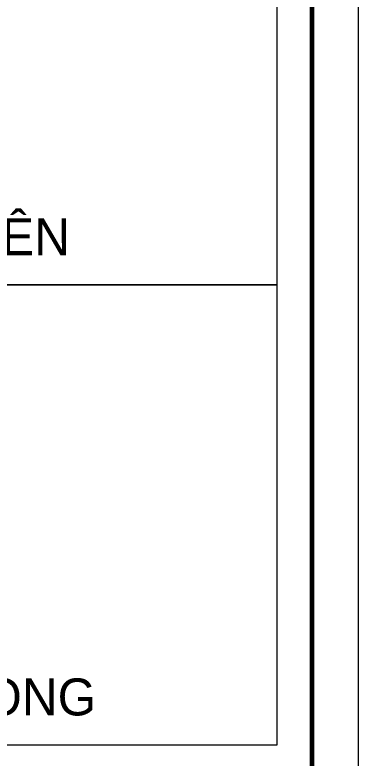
# Model space of a CAD drawing. Header units: inches. Extents: x 541671 to 837720, y 76128 to 1008472.
# Drawn here: x 829497 to 837720, y 753807 to 771635 of the extents above; entities that cross this region are included whole.
import ezdxf
from ezdxf.enums import TextEntityAlignment as Align

# ---------------------------------------------------------------- set-up
doc = ezdxf.new("R2010")
doc.units = ezdxf.units.IN
doc.header["$MEASUREMENT"] = 0
doc.layers.get('0').update_dxf_attribs({"lineweight": 18})
doc.layers.add('Khungten_LCDI', color=7, linetype='Continuous')
doc.layers.add('LC Net thay', color=7, linetype='Continuous', lineweight=25)
doc.layers.add('LC Text1', color=3, linetype='Continuous', lineweight=20)
doc.styles.add('Khungten', font='VHAVAN_2.TTF', dxfattribs={"width": 0.8, "height": 5000})
doc.styles.add('Title', font='VHAVAN_2.TTF', dxfattribs={"width": 0.8})
doc.styles.add('VNAVANTH', font='VHAVANB_2.TTF', dxfattribs={"width": 0.6})

# ---------------------------------------------------------------- blocks, each defined once
blk = doc.blocks.new('lcdi fix')
at = {"layer": 'Defpoints', "lineweight": 0}
blk.add_lwpolyline([(-1199.999999582767, -14849.99999999255), (-1199.999999582767, 14849.99999999255), (40799.99891111255, 14849.99999999255), (40799.99891111255, -14849.99999999255)], close=True, dxfattribs=at)
at = {"layer": 'Khungten_LCDI', "color": 5, "lineweight": 25}
blk.add_line((40599.99891117215, -14649.99999999255), (40599.99891117215, 14649.99999999255), dxfattribs=at)
at = {"layer": 'Khungten_LCDI', "color": 5, "lineweight": 60}
blk.add_lwpolyline([(0, -14649.99999999255), (0, 14649.99999999255), (40599.99891117215, 14649.99999999255), (40599.99891117215, -14649.99999999255)], close=True, dxfattribs=at)
at = {"layer": 'Khungten_LCDI', "color": 9, "lineweight": 15}
for points in [[(36750.02493607998, -5526.406876254303), (40449.99971687794, -5526.406876254303), (40449.99971675873, -3535.499520096404), (36750.02493593097, -3535.499520096404)], [(36750.02493607998, -7517.314232414762), (40449.99971686583, -7517.314232414762), (40449.99971686583, -5526.406876254303), (36750.02493607998, -5526.406876254303)]]:
    blk.add_lwpolyline(points, close=True, dxfattribs=at)
at = {"color": 7, "style": 'VNAVANTH'}
for s, p in [('ks. ph¹m v¨n viªn', (38514.71856105328, -5398.658139614563)), ('ks. trÇn xu©n long', (38514.71856105328, -7389.565567158003))]:
    blk.add_text(s, height=159.9999958502171, dxfattribs=at).set_placement(p, align=Align.CENTER)
at = {"color": 7, "style": 'Khungten', "width": 0.8}
for tag, p in [('REVISION', (39498.75262445211, -10746.30395446718)), ('NGAYHT', (39546.07413610816, -11609.37091637403))]:
    blk.add_attdef(tag, text='', height=199.998925739526, dxfattribs=at).set_placement(p, align=Align.CENTER)
at = {"layer": 'LC Text1', "style": 'Title', "width": 1.824645990402025}
for tag, p, p2 in [('TENBANVE1', (36912.6576448679, -8885.760238945484), (40339.14494544268, -8885.760238945484)), ('TENBANVE2', (36912.6576448679, -9562.465564332902), (40339.14494544268, -9562.465564332902))]:
    blk.add_attdef(tag, text='', height=249.9999935159641, dxfattribs=at).set_placement(p, p2, align=Align.FIT)
at = {"layer": 'LC Text1', "style": 'Title', "width": 0.7}
blk.add_attdef('SOBANVE', text='', height=249.9999935159641, dxfattribs=at).set_placement((39561.98223525286, -13896.18071823567), align=Align.CENTER)

msp = doc.modelspace()

# ---------------------------------------------------------------- block references
at = {"layer": 'LC Net thay', "xscale": 5.543999978195854, "yscale": 5.543999978195854, "zscale": 5.543999978195854}
msp.add_blockref('lcdi fix', (611524.8328397584, 795799.3944696997), dxfattribs=at)

doc.saveas('drawing.dxf')
